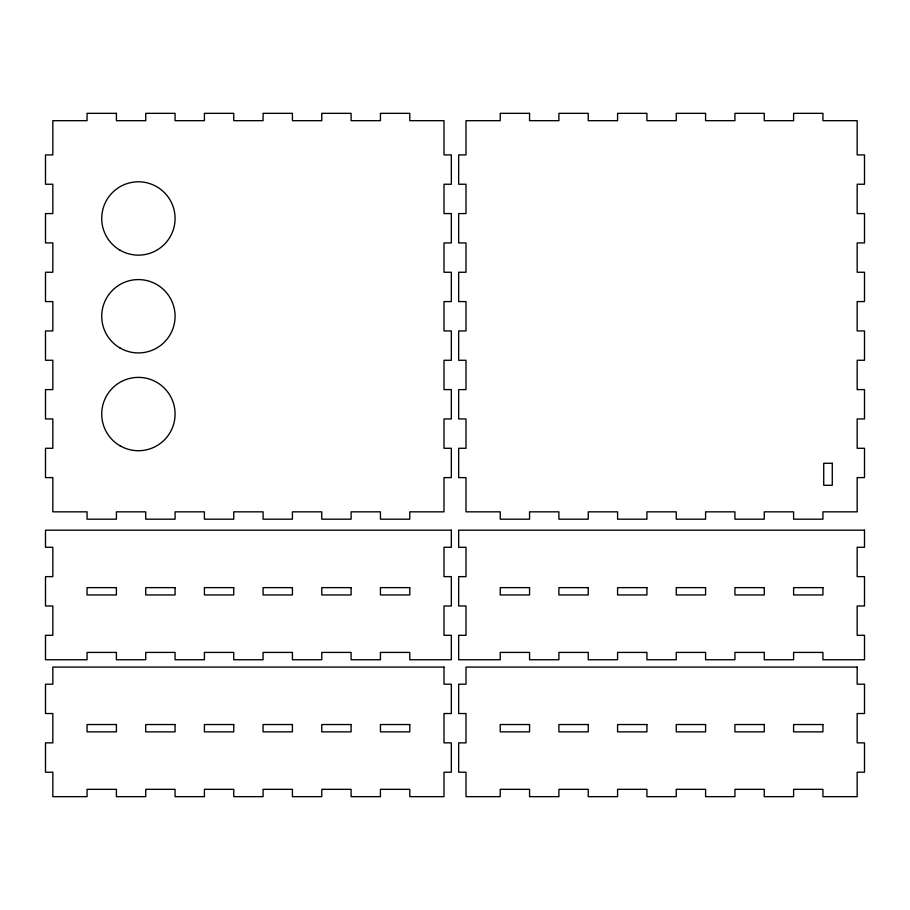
<?xml version="1.0" encoding="UTF-8"?>
<svg xmlns="http://www.w3.org/2000/svg" width="910" height="910" viewBox="0 0 910 910"><rect width="100%" height="100%" fill="white"/><g stroke="black" fill="none" stroke-linecap="round" stroke-linejoin="round"><path stroke-width="1.36" d="M116.4 113.34L87.064 113.34L87.064 120.677L52.837 120.677L52.837 154.905L45.5 154.905L45.5 184.241L52.837 184.241L52.837 213.577L45.5 213.577L45.5 242.913L52.837 242.913L52.837 272.249L45.5 272.249L45.5 301.585L52.837 301.585L52.837 330.933L45.5 330.933L45.5 360.269L52.837 360.269L52.837 389.605L45.5 389.605L45.5 418.941L52.837 418.941L52.837 448.277L45.5 448.277L45.5 477.613L52.837 477.613L52.837 511.841L87.064 511.841L87.064 519.178L116.4 519.178L116.4 511.841L145.737 511.841L145.737 519.178L175.073 519.178L175.073 511.841L204.409 511.841L204.409 519.178L233.745 519.178L233.745 511.841L263.081 511.841L263.081 519.178L292.417 519.178L292.417 511.841L321.765 511.841L321.765 519.178L351.101 519.178L351.101 511.841L380.437 511.841L380.437 519.178L409.773 519.178L409.773 511.841L444 511.841L444 477.613L451.337 477.613L451.337 448.277L444 448.277L444 418.941L451.337 418.941L451.337 389.605L444 389.605L444 360.269L451.337 360.269L451.337 330.933L444 330.933L444 301.585L451.337 301.585L451.337 272.249L444 272.249L444 242.913L451.337 242.913L451.337 213.577L444 213.577L444 184.241L451.337 184.241L451.337 154.905L444 154.905L444 120.677L409.773 120.677L409.773 113.34L380.437 113.34L380.437 120.677L351.101 120.677L351.101 113.34L321.765 113.34L321.765 120.677L292.417 120.677L292.417 113.34L263.081 113.34L263.081 120.677L233.745 120.677L233.745 113.34L204.409 113.34L204.409 120.677L175.073 120.677L175.073 113.34L145.737 113.34L145.737 120.677L116.4 120.677L116.4 113.34M529.563 113.34L500.227 113.34L500.227 120.677L466 120.677L466 154.905L458.663 154.905L458.663 184.241L466 184.241L466 213.577L458.663 213.577L458.663 242.913L466 242.913L466 272.249L458.663 272.249L458.663 301.585L466 301.585L466 330.933L458.663 330.933L458.663 360.269L466 360.269L466 389.605L458.663 389.605L458.663 418.941L466 418.941L466 448.277L458.663 448.277L458.663 477.613L466 477.613L466 511.841L500.227 511.841L500.227 519.178L529.563 519.178L529.563 511.841L558.899 511.841L558.899 519.178L588.235 519.178L588.235 511.841L617.583 511.841L617.583 519.178L646.919 519.178L646.919 511.841L676.255 511.841L676.255 519.178L705.591 519.178L705.591 511.841L734.927 511.841L734.927 519.178L764.264 519.178L764.264 511.841L793.6 511.841L793.6 519.178L822.936 519.178L822.936 511.841L857.163 511.841L857.163 477.613L864.5 477.613L864.5 448.277L857.163 448.277L857.163 418.941L864.5 418.941L864.5 389.605L857.163 389.605L857.163 360.269L864.5 360.269L864.5 330.933L857.163 330.933L857.163 301.585L864.5 301.585L864.5 272.249L857.163 272.249L857.163 242.913L864.5 242.913L864.5 213.577L857.163 213.577L857.163 184.241L864.5 184.241L864.5 154.905L857.163 154.905L857.163 120.677L822.936 120.677L822.936 113.34L793.6 113.34L793.6 120.677L764.264 120.677L764.264 113.34L734.927 113.34L734.927 120.677L705.591 120.677L705.591 113.34L676.255 113.34L676.255 120.677L646.919 120.677L646.919 113.34L617.583 113.34L617.583 120.677L588.235 120.677L588.235 113.34L558.899 113.34L558.899 120.677L529.563 120.677L529.563 113.34M832.275 463.281L823.721 463.281L823.721 485.28L832.275 485.28L832.275 463.281M451.337 530.177L45.5 530.177L45.5 547.285L52.837 547.285L52.837 576.633L45.5 576.633L45.5 605.969L52.837 605.969L52.837 635.305L45.5 635.305L45.5 659.75L87.064 659.75L87.064 652.413L116.4 652.413L116.4 659.75L145.737 659.75L145.737 652.413L175.073 652.413L175.073 659.75L204.409 659.75L204.409 652.413L233.745 652.413L233.745 659.75L263.081 659.75L263.081 652.413L292.417 652.413L292.417 659.75L321.765 659.75L321.765 652.413L351.101 652.413L351.101 659.75L380.437 659.75L380.437 652.413L409.773 652.413L409.773 659.75L451.337 659.75L451.337 635.305L444 635.305L444 605.969L451.337 605.969L451.337 576.633L444 576.633L444 547.285L451.337 547.285L451.337 530.177M864.5 530.177L458.663 530.177L458.663 547.285L466 547.285L466 576.633L458.663 576.633L458.663 605.969L466 605.969L466 635.305L458.663 635.305L458.663 659.75L500.227 659.75L500.227 652.413L529.563 652.413L529.563 659.75L558.899 659.75L558.899 652.413L588.235 652.413L588.235 659.75L617.583 659.75L617.583 652.413L646.919 652.413L646.919 659.75L676.255 659.75L676.255 652.413L705.591 652.413L705.591 659.75L734.927 659.75L734.927 652.413L764.264 652.413L764.264 659.75L793.6 659.75L793.6 652.413L822.936 652.413L822.936 659.75L864.5 659.75L864.5 635.305L857.163 635.305L857.163 605.969L864.5 605.969L864.5 576.633L857.163 576.633L857.163 547.285L864.5 547.285L864.5 530.177M116.4 587.633L87.064 587.633L87.064 594.958L116.4 594.958L116.4 587.633M175.073 587.633L145.737 587.633L145.737 594.958L175.073 594.958L175.073 587.633M233.745 587.633L204.409 587.633L204.409 594.958L233.745 594.958L233.745 587.633M292.417 587.633L263.081 587.633L263.081 594.958L292.417 594.958L292.417 587.633M351.101 587.633L321.765 587.633L321.765 594.958L351.101 594.958L351.101 587.633M409.773 587.633L380.437 587.633L380.437 594.958L409.773 594.958L409.773 587.633M529.563 587.633L500.227 587.633L500.227 594.958L529.563 594.958L529.563 587.633M588.235 587.633L558.899 587.633L558.899 594.958L588.235 594.958L588.235 587.633M646.919 587.633L617.583 587.633L617.583 594.958L646.919 594.958L646.919 587.633M705.591 587.633L676.255 587.633L676.255 594.958L705.591 594.958L705.591 587.633M764.264 587.633L734.927 587.633L734.927 594.958L764.264 594.958L764.264 587.633M822.936 587.633L793.6 587.633L793.6 594.958L822.936 594.958L822.936 587.633M444 667.087L52.837 667.087L52.837 684.195L45.5 684.195L45.5 713.531L52.837 713.531L52.837 742.867L45.5 742.867L45.5 772.215L52.837 772.215L52.837 796.659L87.064 796.659L87.064 789.323L116.4 789.323L116.4 796.659L145.737 796.659L145.737 789.323L175.073 789.323L175.073 796.659L204.409 796.659L204.409 789.323L233.745 789.323L233.745 796.659L263.081 796.659L263.081 789.323L292.417 789.323L292.417 796.659L321.765 796.659L321.765 789.323L351.101 789.323L351.101 796.659L380.437 796.659L380.437 789.323L409.773 789.323L409.773 796.659L444 796.659L444 772.215L451.337 772.215L451.337 742.867L444 742.867L444 713.531L451.337 713.531L451.337 684.195L444 684.195L444 667.087M857.163 667.087L466 667.087L466 684.195L458.663 684.195L458.663 713.531L466 713.531L466 742.867L458.663 742.867L458.663 772.215L466 772.215L466 796.659L500.227 796.659L500.227 789.323L529.563 789.323L529.563 796.659L558.899 796.659L558.899 789.323L588.235 789.323L588.235 796.659L617.583 796.659L617.583 789.323L646.919 789.323L646.919 796.659L676.255 796.659L676.255 789.323L705.591 789.323L705.591 796.659L734.927 796.659L734.927 789.323L764.264 789.323L764.264 796.659L793.6 796.659L793.6 789.323L822.936 789.323L822.936 796.659L857.163 796.659L857.163 772.215L864.5 772.215L864.5 742.867L857.163 742.867L857.163 713.531L864.5 713.531L864.5 684.195L857.163 684.195L857.163 667.087M116.4 724.542L87.064 724.542L87.064 731.867L116.4 731.867L116.4 724.542M175.073 724.542L145.737 724.542L145.737 731.867L175.073 731.867L175.073 724.542M233.745 724.542L204.409 724.542L204.409 731.867L233.745 731.867L233.745 724.542M292.417 724.542L263.081 724.542L263.081 731.867L292.417 731.867L292.417 724.542M351.101 724.542L321.765 724.542L321.765 731.867L351.101 731.867L351.101 724.542M409.773 724.542L380.437 724.542L380.437 731.867L409.773 731.867L409.773 724.542M529.563 724.542L500.227 724.542L500.227 731.867L529.563 731.867L529.563 724.542M588.235 724.542L558.899 724.542L558.899 731.867L588.235 731.867L588.235 724.542M646.919 724.542L617.583 724.542L617.583 731.867L646.919 731.867L646.919 724.542M705.591 724.542L676.255 724.542L676.255 731.867L705.591 731.867L705.591 724.542M764.264 724.542L734.927 724.542L734.927 731.867L764.264 731.867L764.264 724.542M822.936 724.542L793.6 724.542L793.6 731.867L822.936 731.867L822.936 724.542M120.063 348.018A36.673 36.673 0 0 0 175.073 316.259A36.673 36.673 0 0 0 120.063 284.5A36.673 36.673 0 0 0 120.063 348.018M120.063 250.227A36.673 36.673 0 0 0 175.073 218.468A36.673 36.673 0 0 0 120.063 186.709A36.673 36.673 0 0 0 120.063 250.227M120.063 445.809A36.673 36.673 0 0 0 175.073 414.05A36.673 36.673 0 0 0 120.063 382.291A36.673 36.673 0 0 0 120.063 445.809"/></g></svg>
